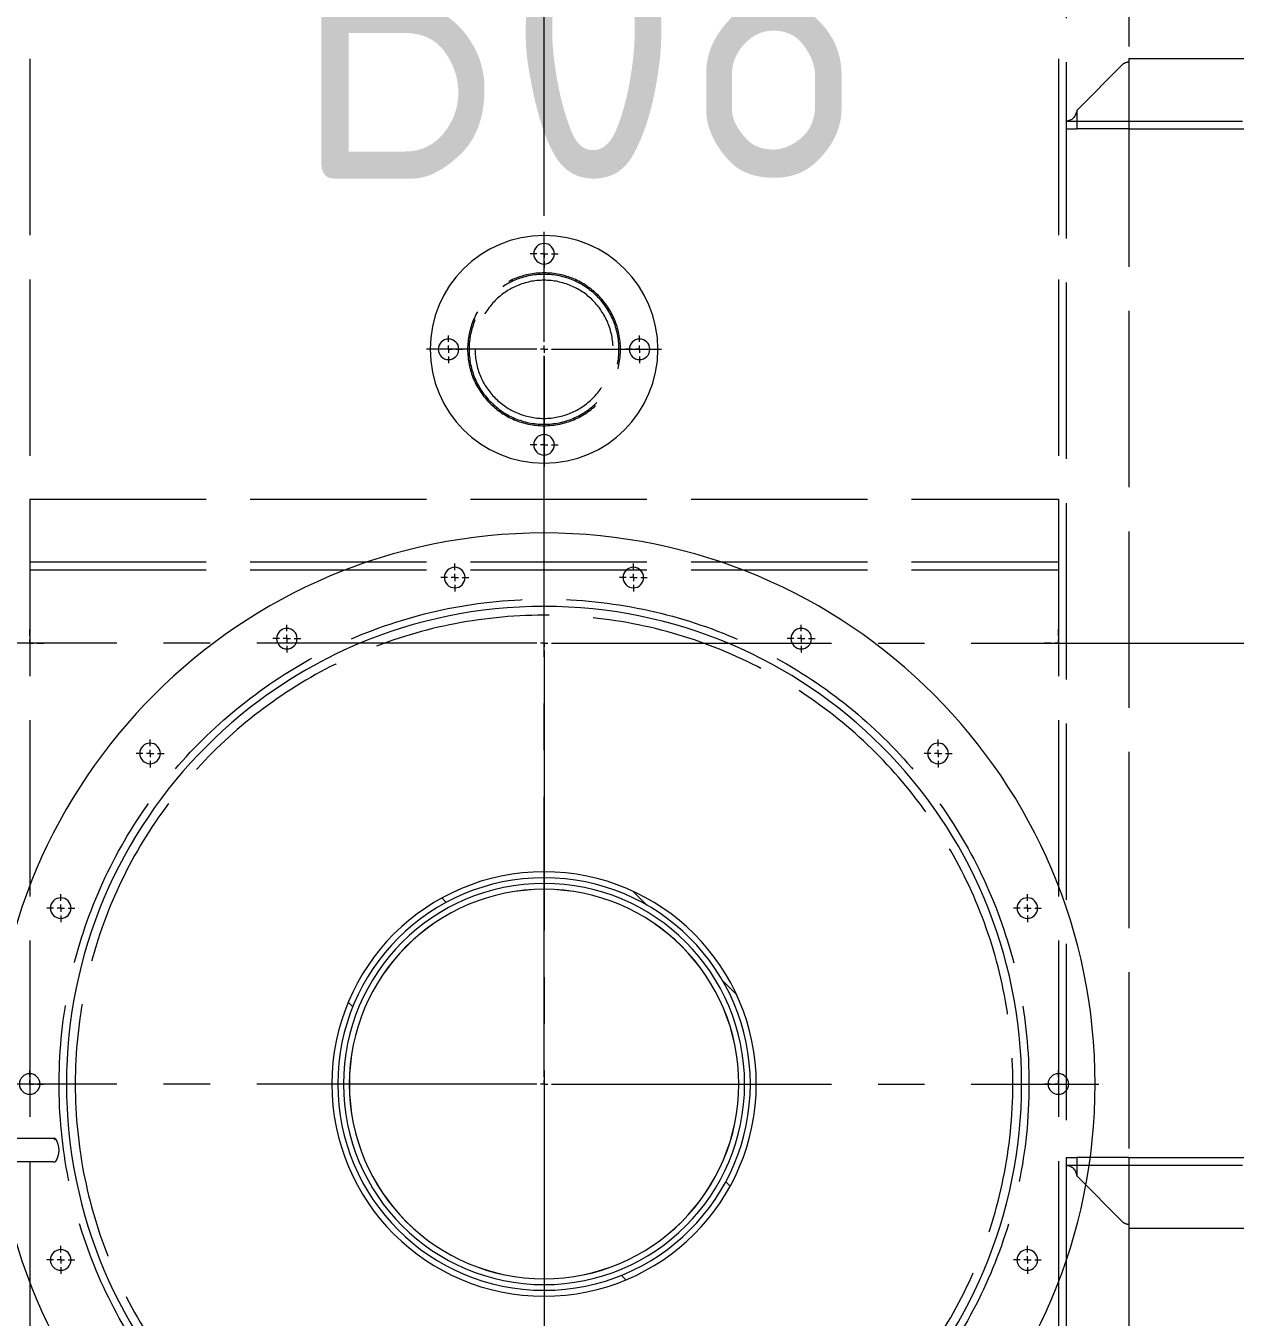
# Model space of a CAD drawing. Header units: millimetres. Extents: x 163705 to 1616509, y 81827 to 302547.
# Drawn here: x 1287582 to 1288405, y 143901 to 144780 of the extents above; entities that cross this region are included whole.
import ezdxf

# ---------------------------------------------------------------- set-up
doc = ezdxf.new("R2010")
doc.units = ezdxf.units.MM
doc.header["$LTSCALE"] = 10
doc.linetypes.add('ACAD_ISO02W100', pattern=[15, 12, -3])
doc.linetypes.add('CENTER2', pattern=[28.575000000000003, 19.05, -3.175, 3.175, -3.175])
for name, color, linetype, lineweight in [('1-中心线', 1, 'CENTER2', 0), ('1-标注', 3, 'Continuous', 0), ('1-虚线', 8, 'ACAD_ISO02W100', 0), ('1-设备轮廓', 2, 'Continuous', 18)]:
    doc.layers.add(name, color=color, linetype=linetype, lineweight=lineweight)
doc.styles.add('HZ', font='gbenor.shx', dxfattribs={"bigfont": 'gbcbig.shx'})
pattern_1 = [(45, (-1357.895826168232, -803.9953098043657), (-67.35192090801866, 67.35192090801866), [])]

# ---------------------------------------------------------------- blocks, each defined once
blk = doc.blocks.new('SW_CENTERMARKSYMBOL_2')
at = {"lineweight": 18}
for p, q in [((0, 4.999999999999449), (0, 116.5038053019082)), ((-4.999999999999449, 0), (-116.5038053019082, 0)), ((0, 0), (-2.499999999999725, 0)), ((0, 0), (0, 2.499999999999725)), ((0, 0), (0, -2.499999999999725)), ((0, 0), (2.499999999999725, 0)), ((5.000000000000837, 0), (116.5038053019082, 0)), ((0, -4.999999999999449), (0, -116.5038053019082))]:
    blk.add_line(p, q, dxfattribs=at)
blk = doc.blocks.new('SW_CENTERMARKSYMBOL_3')
for p, q in [((0, 4.999999999999948), (0, 10.49999999999993)), ((-4.999999999999948, 0), (-10.50000000000001, 0)), ((0, 0), (-2.499999999999974, 0)), ((0, 0), (0, 2.499999999999974)), ((0, 0), (0, -2.500000000000058)), ((0, 0), (2.500000000000058, 0)), ((5.000000000000032, 0), (10.50000000000001, 0)), ((0, -5.000000000000032), (0, -10.50000000000001))]:
    blk.add_line(p, q)
blk = doc.blocks.new('SW_CENTERMARKSYMBOL_13')
at = {"layer": '1-中心线'}
for p, q in [((0, 4.999999999999866), (0, 1002.5)), ((0, 4.999999999999866), (0, 927.4999999999999)), ((-4.999999999999866, 0), (-1002.5, 0)), ((-4.999999999999866, 0), (-927.4999999999999, 0)), ((0, 0), (-2.499999999999725, 0)), ((0, 0), (-2.499999999999725, 0)), ((0, 0), (0, 2.500000000000141)), ((0, 0), (0, 2.500000000000141)), ((0, 0), (0, -2.500000000000141)), ((0, 0), (2.500000000000141, 0)), ((0, 0), (0, -2.500000000000141)), ((0, 0), (2.500000000000141, 0)), ((5.000000000000282, 0), (927.4999999999999, 0)), ((5.000000000000282, 0), (1002.5, 0)), ((0, -4.999999999999866), (0, -927.4999999999999)), ((0, -4.999999999999866), (0, -1002.5))]:
    blk.add_line(p, q, dxfattribs=at)
blk = doc.blocks.new('SW_CENTERMARKSYMBOL_14')
at = {"layer": '1-中心线'}
for p, q in [((0, 4.999999999999866), (0, 79.99999999999993)), ((-5.000000000000282, 0), (-79.99999999999993, 0)), ((0, 0), (-2.500000000000141, 0)), ((0, 0), (0, 2.499999999999725)), ((0, 0), (0, -2.500000000000141)), ((0, 0), (2.499999999999725, 0)), ((4.999999999999866, 0), (79.99999999999993, 0)), ((0, -5.000000000000282), (0, -79.99999999999993))]:
    blk.add_line(p, q, dxfattribs=at)
blk = doc.blocks.new('SW_CENTERMARKSYMBOL_15')
at = {"layer": '1-中心线'}
for p, q in [((0, 4.999999999999866), (0, 9.499999999999787)), ((-4.999999999999866, 0), (-9.499999999999787, 0)), ((0, 0), (-2.499999999999725, 0)), ((0, 0), (0, 2.499999999999725)), ((0, 0), (0, -2.500000000000141)), ((0, 0), (2.500000000000141, 0)), ((5.000000000000282, 0), (9.500000000000203, 0)), ((0, -5.000000000000282), (0, -9.500000000000203))]:
    blk.add_line(p, q, dxfattribs=at)
blk = doc.blocks.new('SW_CENTERMARKSYMBOL_16')
at = {"layer": '1-中心线'}
for p, q in [((0, 4.999999999999866), (0, 9.499999999999787)), ((-5.000000000000282, 0), (-9.500000000000203, 0)), ((0, 0), (-2.500000000000141, 0)), ((0, 0), (0, 2.499999999999725)), ((0, 0), (0, -2.500000000000141)), ((0, 0), (2.499999999999725, 0)), ((4.999999999999866, 0), (9.499999999999787, 0)), ((0, -5.000000000000282), (0, -9.500000000000203))]:
    blk.add_line(p, q, dxfattribs=at)
blk = doc.blocks.new('SW_CENTERMARKSYMBOL_17')
at = {"layer": '1-中心线'}
for p, q in [((0, 4.999999999999866), (0, 9.499999999999787)), ((-4.999999999999866, 0), (-9.500000000000203, 0)), ((0, 0), (-2.500000000000141, 0)), ((0, 0), (0, 2.499999999999725)), ((0, 0), (0, -2.500000000000141)), ((0, 0), (2.500000000000141, 0)), ((4.999999999999866, 0), (9.499999999999787, 0)), ((0, -5.000000000000282), (0, -9.500000000000203))]:
    blk.add_line(p, q, dxfattribs=at)
blk = doc.blocks.new('SW_CENTERMARKSYMBOL_18')
at = {"layer": '1-中心线'}
for p, q in [((0, 4.999999999999866), (0, 9.500000000000203)), ((-5.000000000000282, 0), (-9.500000000000203, 0)), ((0, 0), (-2.500000000000141, 0)), ((0, 0), (0, 2.500000000000141)), ((0, 0), (0, -2.500000000000141)), ((0, 0), (2.499999999999725, 0)), ((4.999999999999866, 0), (9.499999999999787, 0)), ((0, -4.999999999999866), (0, -9.500000000000203))]:
    blk.add_line(p, q, dxfattribs=at)
blk = doc.blocks.new('SW_CENTERMARKSYMBOL_19')
at = {"layer": '1-中心线'}
for p, q in [((0, 5.000000000000282), (0, 9.500000000000203)), ((-4.999999999999866, 0), (-9.499999999999787, 0)), ((0, 0), (-2.500000000000141, 0)), ((0, 0), (0, 2.500000000000141)), ((0, 0), (0, -2.499999999999725)), ((0, 0), (2.500000000000141, 0)), ((4.999999999999866, 0), (9.500000000000203, 0)), ((0, -4.999999999999866), (0, -9.499999999999787))]:
    blk.add_line(p, q, dxfattribs=at)
blk = doc.blocks.new('SW_CENTERMARKSYMBOL_20')
at = {"layer": '1-中心线'}
for p, q in [((0, 4.999999999999866), (0, 9.500000000000203)), ((-4.999999999999866, 0), (-9.499999999999787, 0)), ((0, 0), (-2.499999999999725, 0)), ((0, 0), (0, 2.500000000000141)), ((0, 0), (0, -2.500000000000141)), ((0, 0), (2.500000000000141, 0)), ((5.000000000000282, 0), (9.500000000000203, 0)), ((0, -4.999999999999866), (0, -9.499999999999787))]:
    blk.add_line(p, q, dxfattribs=at)
blk = doc.blocks.new('SW_CENTERMARKSYMBOL_21')
at = {"layer": '1-中心线'}
for p, q in [((0, 4.999999999999866), (0, 9.499999999999787)), ((-4.999999999999866, 0), (-9.499999999999787, 0)), ((0, 0), (-2.499999999999725, 0)), ((0, 0), (0, 2.500000000000141)), ((0, 0), (0, -2.500000000000141)), ((0, 0), (2.500000000000141, 0)), ((5.000000000000282, 0), (9.500000000000203, 0)), ((0, -4.999999999999866), (0, -9.500000000000203))]:
    blk.add_line(p, q, dxfattribs=at)
blk = doc.blocks.new('SW_CENTERMARKSYMBOL_22')
at = {"layer": '1-中心线'}
for p, q in [((0, 304.9999999999999), (0, 309.5000000000003)), ((-5.000000000000282, 300.0000000000001), (-9.500000000000203, 300.0000000000001)), ((0, 300.0000000000001), (-2.500000000000141, 300.0000000000001)), ((0, 300.0000000000001), (0, 302.5000000000002)), ((0, 300.0000000000001), (0, 297.4999999999999)), ((0, 300.0000000000001), (2.499999999999725, 300.0000000000001)), ((4.999999999999866, 300.0000000000001), (9.499999999999787, 300.0000000000001)), ((0, 295.0000000000002), (0, 290.4999999999998)), ((0, 5.000000000000074), (0, 9.499999999999995)), ((-5.000000000000282, 0), (-9.500000000000203, 0)), ((0, 0), (-2.500000000000141, 0)), ((0, 0), (0, 2.500000000000141)), ((0, 0), (0, -2.499999999999933)), ((0, 0), (2.499999999999725, 0)), ((4.999999999999866, 0), (9.499999999999787, 0)), ((0, -4.999999999999866), (0, -9.499999999999995))]:
    blk.add_line(p, q, dxfattribs=at)
blk = doc.blocks.new('SW_CENTERMARKSYMBOL_23')
at = {"layer": '1-中心线'}
for p, q in [((0, 5.000000000000074), (0, 9.499999999999995)), ((-4.999999999999866, 0), (-9.499999999999787, 0)), ((0, 0), (-2.499999999999725, 0)), ((0, 0), (0, 2.500000000000141)), ((0, 0), (0, -2.499999999999933)), ((0, 0), (2.500000000000141, 0)), ((5.000000000000282, 0), (9.500000000000203, 0)), ((0, -4.999999999999866), (0, -9.499999999999995))]:
    blk.add_line(p, q, dxfattribs=at)
blk = doc.blocks.new('SW_CENTERMARKSYMBOL_30')
at = {"layer": '1-中心线'}
for p, q in [((0, 5.000000000000074), (0, 9.499999999999995)), ((-5.000000000000282, 0), (-9.500000000000203, 0)), ((0, 0), (-2.500000000000141, 0)), ((0, 0), (0, 2.500000000000141)), ((0, 0), (0, -2.499999999999933)), ((0, 0), (2.499999999999725, 0)), ((4.999999999999866, 0), (9.499999999999787, 0)), ((0, -4.999999999999866), (0, -9.499999999999995))]:
    blk.add_line(p, q, dxfattribs=at)
blk = doc.blocks.new('SW_CENTERMARKSYMBOL_31')
at = {"layer": '1-中心线'}
for p, q in [((0, 304.9999999999999), (0, 309.4999999999998)), ((-4.999999999999866, 300.0000000000001), (-9.499999999999787, 300.0000000000001)), ((0, 300.0000000000001), (-2.499999999999725, 300.0000000000001)), ((0, 300.0000000000001), (0, 302.5000000000002)), ((0, 300.0000000000001), (0, 297.4999999999999)), ((0, 300.0000000000001), (2.500000000000141, 300.0000000000001)), ((5.000000000000282, 300.0000000000001), (9.500000000000203, 300.0000000000001)), ((0, 295.0000000000002), (0, 290.4999999999998)), ((0, 5.000000000000074), (0, 9.499999999999995)), ((-4.999999999999866, 0), (-9.499999999999787, 0)), ((0, 0), (-2.499999999999725, 0)), ((0, 0), (0, 2.499999999999933)), ((0, 0), (0, -2.499999999999933)), ((0, 0), (2.500000000000141, 0)), ((5.000000000000282, 0), (9.500000000000203, 0)), ((0, -5.000000000000074), (0, -9.499999999999995))]:
    blk.add_line(p, q, dxfattribs=at)
blk = doc.blocks.new('SW_CENTERMARKSYMBOL_32')
at = {"layer": '1-中心线'}
for p, q in [((0, 4.999999999999866), (0, 9.500000000000203)), ((-5.000000000000282, 0), (-9.500000000000203, 0)), ((0, 0), (-2.500000000000141, 0)), ((0, 0), (0, 2.500000000000141)), ((0, 0), (0, -2.500000000000141)), ((0, 0), (2.499999999999725, 0)), ((4.999999999999866, 0), (9.499999999999787, 0)), ((0, -4.999999999999866), (0, -9.499999999999787))]:
    blk.add_line(p, q, dxfattribs=at)
blk = doc.blocks.new('SW_CENTERMARKSYMBOL_33')
at = {"layer": '1-中心线'}
for p, q in [((0, 4.999999999999866), (0, 9.499999999999787)), ((-5.000000000000282, 0), (-9.500000000000203, 0)), ((0, 0), (-2.500000000000141, 0)), ((0, 0), (0, 2.499999999999725)), ((0, 0), (0, -2.500000000000141)), ((0, 0), (2.499999999999725, 0)), ((4.999999999999866, 0), (9.499999999999787, 0)), ((0, -5.000000000000282), (0, -9.500000000000203))]:
    blk.add_line(p, q, dxfattribs=at)
blk = doc.blocks.new('SW_CENTERMARKSYMBOL_34')
at = {"layer": '1-中心线'}
for p, q in [((0, 4.999999999999866), (0, 9.499999999999787)), ((-5.000000000000282, 0), (-9.500000000000203, 0)), ((0, 0), (-2.500000000000141, 0)), ((0, 0), (0, 2.500000000000141)), ((0, 0), (0, -2.500000000000141)), ((0, 0), (2.499999999999725, 0)), ((4.999999999999866, 0), (9.499999999999787, 0)), ((0, -4.999999999999866), (0, -9.500000000000203))]:
    blk.add_line(p, q, dxfattribs=at)
blk = doc.blocks.new('SW_CENTERMARKSYMBOL_35')
at = {"layer": '1-中心线'}
for p, q in [((0, 4.999999999999866), (0, 9.499999999999787)), ((-4.999999999999866, 0), (-9.499999999999787, 0)), ((0, 0), (-2.499999999999725, 0)), ((0, 0), (0, 2.500000000000141)), ((0, 0), (0, -2.500000000000141)), ((0, 0), (2.500000000000141, 0)), ((5.000000000000282, 0), (9.500000000000203, 0)), ((0, -4.999999999999866), (0, -9.500000000000203))]:
    blk.add_line(p, q, dxfattribs=at)
blk = doc.blocks.new('SW_CENTERMARKSYMBOL_36')
at = {"layer": '1-中心线'}
for p, q in [((0, 4.999999999999866), (0, 9.499999999999787)), ((-4.999999999999866, 0), (-9.500000000000203, 0)), ((0, 0), (-2.500000000000141, 0)), ((0, 0), (0, 2.499999999999725)), ((0, 0), (0, -2.500000000000141)), ((0, 0), (2.500000000000141, 0)), ((4.999999999999866, 0), (9.499999999999787, 0)), ((0, -5.000000000000282), (0, -9.500000000000203))]:
    blk.add_line(p, q, dxfattribs=at)
blk = doc.blocks.new('SW_CENTERMARKSYMBOL_37')
at = {"layer": '1-中心线'}
for p, q in [((0, 4.999999999999866), (0, 377.4999999999998)), ((-5.000000000000282, 0), (-377.5000000000001, 0)), ((0, 0), (-2.500000000000141, 0)), ((0, 0), (0, 2.499999999999933)), ((0, 0), (0, -2.500000000000141)), ((0, 0), (2.499999999999725, 0)), ((4.999999999999866, 0), (377.4999999999997, 0)), ((0, -5.000000000000074), (0, -377.5000000000001))]:
    blk.add_line(p, q, dxfattribs=at)
blk = doc.blocks.new('LFHBF-LC1-00A_俯视图')
at = {"lineweight": 18}
h = blk.add_hatch(dxfattribs=at)
h.set_pattern_fill('ANSI31', color=256, scale=30, style=0)
h.set_pattern_definition(pattern_1)
edge = h.paths.add_edge_path(flags=0)
edge.add_arc((1002.5, 1008.982633047315), 144.4374999999999, 0, 360)
edge = h.paths.add_edge_path(flags=0)
edge.add_arc((1002.5, 1008.982633047315), 140.3874104948161, 0, 360)
at = {"layer": '1-虚线', "lineweight": 18}
h = blk.add_hatch(dxfattribs=at)
h.set_pattern_fill('ANSI31', color=256, scale=30, style=0)
h.set_pattern_definition(pattern_1)
edge = h.paths.add_edge_path(flags=0)
edge.add_arc((1002.5, 1308.982633047315), 925, 0, 360)
edge = h.paths.add_edge_path(flags=0)
edge.add_arc((1002.5, 1308.982633047315), 919, 0, 360)
at = {"lineweight": 18}
for radius in [136.5000000000003, 136.4999999999998]:
    blk.add_circle((1002.5, 1008.982633047315), radius, dxfattribs=at)
at = {"layer": '1-虚线', "lineweight": 18}
for p, q in [((647.1999999999966, 2154.352912865572), (647.2000000000025, 463.6123532290555)), ((652.4999999999964, 2156.560948012958), (652.5000000000023, 461.40431808167)), ((1352.499999999996, 2156.56094801296), (1352.500000000002, 461.4043180816725)), ((604.4999999999968, 2135.109136677357), (604.5000000000025, 482.8561294172705)), ((604.499999999998, 1706.982633047314), (176.3734963699546, 1706.982633047312)), ((604.499999999998, 1706.982633047314), (604.4999999999984, 1658.982633047314)), ((640.0362277061395, 1671.446405341173), (608.0818861469274, 1703.400746900385)), ((640.0362277061395, 1671.446405341173), (640.0362277061395, 1658.982633047314)), ((647.1999999999985, 1664.282633047314), (157.1297201817401, 1664.282633047312)), ((647.1999999999985, 1664.282633047314), (647.1999999999985, 1658.982633047314)), ((604.4999999999984, 1658.982633047314), (154.9216850343546, 1658.982633047312)), ((604.4999999999984, 1658.982633047314), (640.0362277061395, 1658.982633047314)), ((647.1999999999985, 1658.982633047314), (640.0362277061395, 1658.982633047314)), ((652.4999999999982, 1406.982633047314), (652.4999999999982, 1358.982633047314)), ((1352.499999999998, 1406.982633047317), (652.4999999999982, 1406.982633047314)), ((1352.499999999998, 1406.982633047317), (1352.499999999998, 1358.982633047317)), ((1352.499999999998, 1364.282633047317), (652.4999999999982, 1364.282633047314)), ((1352.499999999998, 1358.982633047317), (652.4999999999982, 1358.982633047314)), ((604.5000000000009, 958.9826330473138), (154.9216850343566, 958.9826330473124)), ((604.5000000000009, 958.9826330473138), (604.5000000000009, 910.9826330473138)), ((604.5000000000009, 958.9826330473138), (640.036227706142, 958.9826330473138)), ((640.036227706142, 958.9826330473138), (640.036227706142, 946.5188607534542)), ((647.200000000001, 958.9826330473138), (640.036227706142, 958.9826330473138)), ((647.200000000001, 958.9826330473138), (647.200000000001, 953.6826330473139)), ((647.200000000001, 953.6826330473139), (157.1297201817424, 953.6826330473123)), ((640.036227706142, 946.5188607534542), (608.0818861469304, 914.5645191942431)), ((604.5000000000009, 910.9826330473138), (176.3734963699576, 910.9826330473122))]:
    blk.add_line(p, q, dxfattribs=at)
for centre, radius in [((1002.5, 1308.982633047315), 919), ((1002.5, 1508.982633047315), 52), ((1002.5, 1508.982633047315), 51), ((1002.5, 1508.982633047315), 47), ((1002.5, 1008.982633047315), 319)]:
    blk.add_circle(centre, radius, dxfattribs=at)
for centre, radius, start in [((1002.5, 1308.982633047315), 930.3000000000002, 270.0619413953247), ((1002.5, 1008.982633047315), 329.9999999999998, 270.3525916378453)]:
    blk.add_arc(centre, radius, start, 270, dxfattribs=at)
for centre, major_axis, ratio, start_param, end_param in [((570.2329110659714, 1702.982633047313), (38.05745781689393, 0), 0.1051042352656785, 0.1047197551197897, 0.4500989817365025), ((647.1999999999985, 1672.282633047314), (0, 8), 0.9004040442978862, 1.675516081914532, 3.141592653589793), ((647.200000000001, 945.6826330473139), (0, 8), 0.900404044297801, 0, 1.466076571675355), ((570.2329110659739, 914.9826330473138), (38.05745781689438, 0), 0.1051042352656713, 5.833086325443168, 6.178465552060036)]:
    blk.add_ellipse(centre, major_axis=major_axis, ratio=ratio, start_param=start_param, end_param=end_param, dxfattribs=at)
at = {"layer": '1-设备轮廓'}
for centre, radius in [((1002.5, 1508.982633047315), 77.49999999999955), ((1002.5, 1573.982633047315), 6.999999999999545), ((937.4999999999991, 1508.982633047315), 7), ((1067.5, 1508.982633047315), 7), ((1002.5, 1443.982633047315), 6.999999999999545), ((1002.5, 1008.982633047312), 375), ((941.7231378165766, 1353.665346601588), 7), ((1063.276862183428, 1353.665346601585), 7), ((1002.5, 1008.982633047312), 324.9999999999995), ((827.5000000000023, 1312.091524371867), 7), ((1177.500000000002, 1312.091524371865), 7), ((734.384444908359, 1233.958296437603), 7), ((1270.615555091644, 1233.9582964376), 7), ((1002.5, 1008.982633047315), 144.4374999999999), ((1002.5, 1008.982633047315), 140.3874104948159), ((673.6075827249326, 1128.689683211299), 7.000000000000227), ((1002.5, 1008.982633047315), 132.5494700229414), ((1002.5, 1008.982633047315), 132.5000000000001), ((1331.392417275069, 1128.689683211294), 6.999999999999545), ((652.5000000000002, 1008.982633047314), 7), ((1352.5, 1008.98263304731), 7), ((673.607582724931, 889.2755828833303), 7), ((1331.392417275068, 889.275582883326), 6.999999999999545)]:
    blk.add_circle(centre, radius, dxfattribs=at)
for radius, start, end in [(973, 270.0619413953247, 270), (925.0000000000005, 20.23955051540214, 180), (925.0000000000005, 20.23955051540214, 270), (922.0000000000003, 20.30830432585196, 339.691695674148), (925.0000000000003, 180, 339.7604494845979), (925.0000000000003, 270.0619413953247, 339.7604494845979)]:
    blk.add_arc((1002.5, 1308.982633047315), radius, start, end, dxfattribs=at)
at = {"layer": '1-中心线'}
for name, p in [('SW_CENTERMARKSYMBOL_13', (1002.5, 1308.982633047315)), ('SW_CENTERMARKSYMBOL_14', (1002.5, 1508.982633047315)), ('SW_CENTERMARKSYMBOL_18', (1002.5, 1573.982633047315)), ('SW_CENTERMARKSYMBOL_15', (937.4999999999991, 1508.982633047315)), ('SW_CENTERMARKSYMBOL_3', (1002.5, 1508.982633047315)), ('SW_CENTERMARKSYMBOL_17', (1067.5, 1508.982633047315)), ('SW_CENTERMARKSYMBOL_16', (1002.5, 1443.982633047315)), ('SW_CENTERMARKSYMBOL_2', (1002.5, 1308.982633047315)), ('SW_CENTERMARKSYMBOL_37', (1002.5, 1008.982633047312)), ('SW_CENTERMARKSYMBOL_36', (941.7231378165766, 1353.665346601588)), ('SW_CENTERMARKSYMBOL_35', (1063.276862183428, 1353.665346601585)), ('SW_CENTERMARKSYMBOL_22', (652.5000000000002, 1008.982633047314)), ('SW_CENTERMARKSYMBOL_19', (827.5000000000023, 1312.091524371867)), ('SW_CENTERMARKSYMBOL_34', (1177.500000000002, 1312.091524371865)), ('SW_CENTERMARKSYMBOL_31', (1352.5, 1008.98263304731)), ('SW_CENTERMARKSYMBOL_20', (734.384444908359, 1233.958296437603)), ('SW_CENTERMARKSYMBOL_33', (1270.615555091644, 1233.9582964376)), ('SW_CENTERMARKSYMBOL_21', (673.6075827249326, 1128.689683211299)), ('SW_CENTERMARKSYMBOL_32', (1331.392417275069, 1128.689683211294)), ('SW_CENTERMARKSYMBOL_23', (673.607582724931, 889.2755828833303)), ('SW_CENTERMARKSYMBOL_30', (1331.392417275068, 889.275582883326))]:
    blk.add_blockref(name, p, dxfattribs=at)
blk = doc.blocks.new('SCNZ-6_俯视图')
at = {"layer": '1-设备轮廓'}
for p, q in [((181.346111202477, 635.7565434240719), (181.346111202477, 637)), ((181.346111202477, 635.7565434240719), (181.346111202477, 582.27)), ((197.2461112024766, 637), (197.2461112024766, 582.27))]:
    blk.add_line(p, q, dxfattribs=at)
for centre, radius, start, end in [((189.2961112024768, 625.6095), 13.89049999999982, 55.08688373265623, 124.9131162673438), ((222.7990422771427, 587.9493507407442), 55.30749026362667, 117.5172562385308, 118.6917030875337)]:
    blk.add_arc(centre, radius, start, end, dxfattribs=at)

msp = doc.modelspace()

# ---------------------------------------------------------------- block references
at = {"xscale": -1}
msp.add_blockref('LFHBF-LC1-00A_俯视图', (1288937.396026935, 143050.6375768663), dxfattribs=at)
at = {"xscale": -1, "rotation": 270}
msp.add_blockref('SCNZ-6_俯视图', (1286965.146026935, 143825.3240987967), dxfattribs=at)

# ---------------------------------------------------------------- texts
at = {"layer": '1-标注', "insert": (1287641.589238455, 145209.215300456), "char_height": 200, "width": 563.4121113468427, "attachment_point": 1, "style": 'HZ'}
msp.add_mtext('\\pi72.14723;粉料仓\\P\\pi123.37272;B08', dxfattribs=at)

doc.saveas('drawing.dxf')
